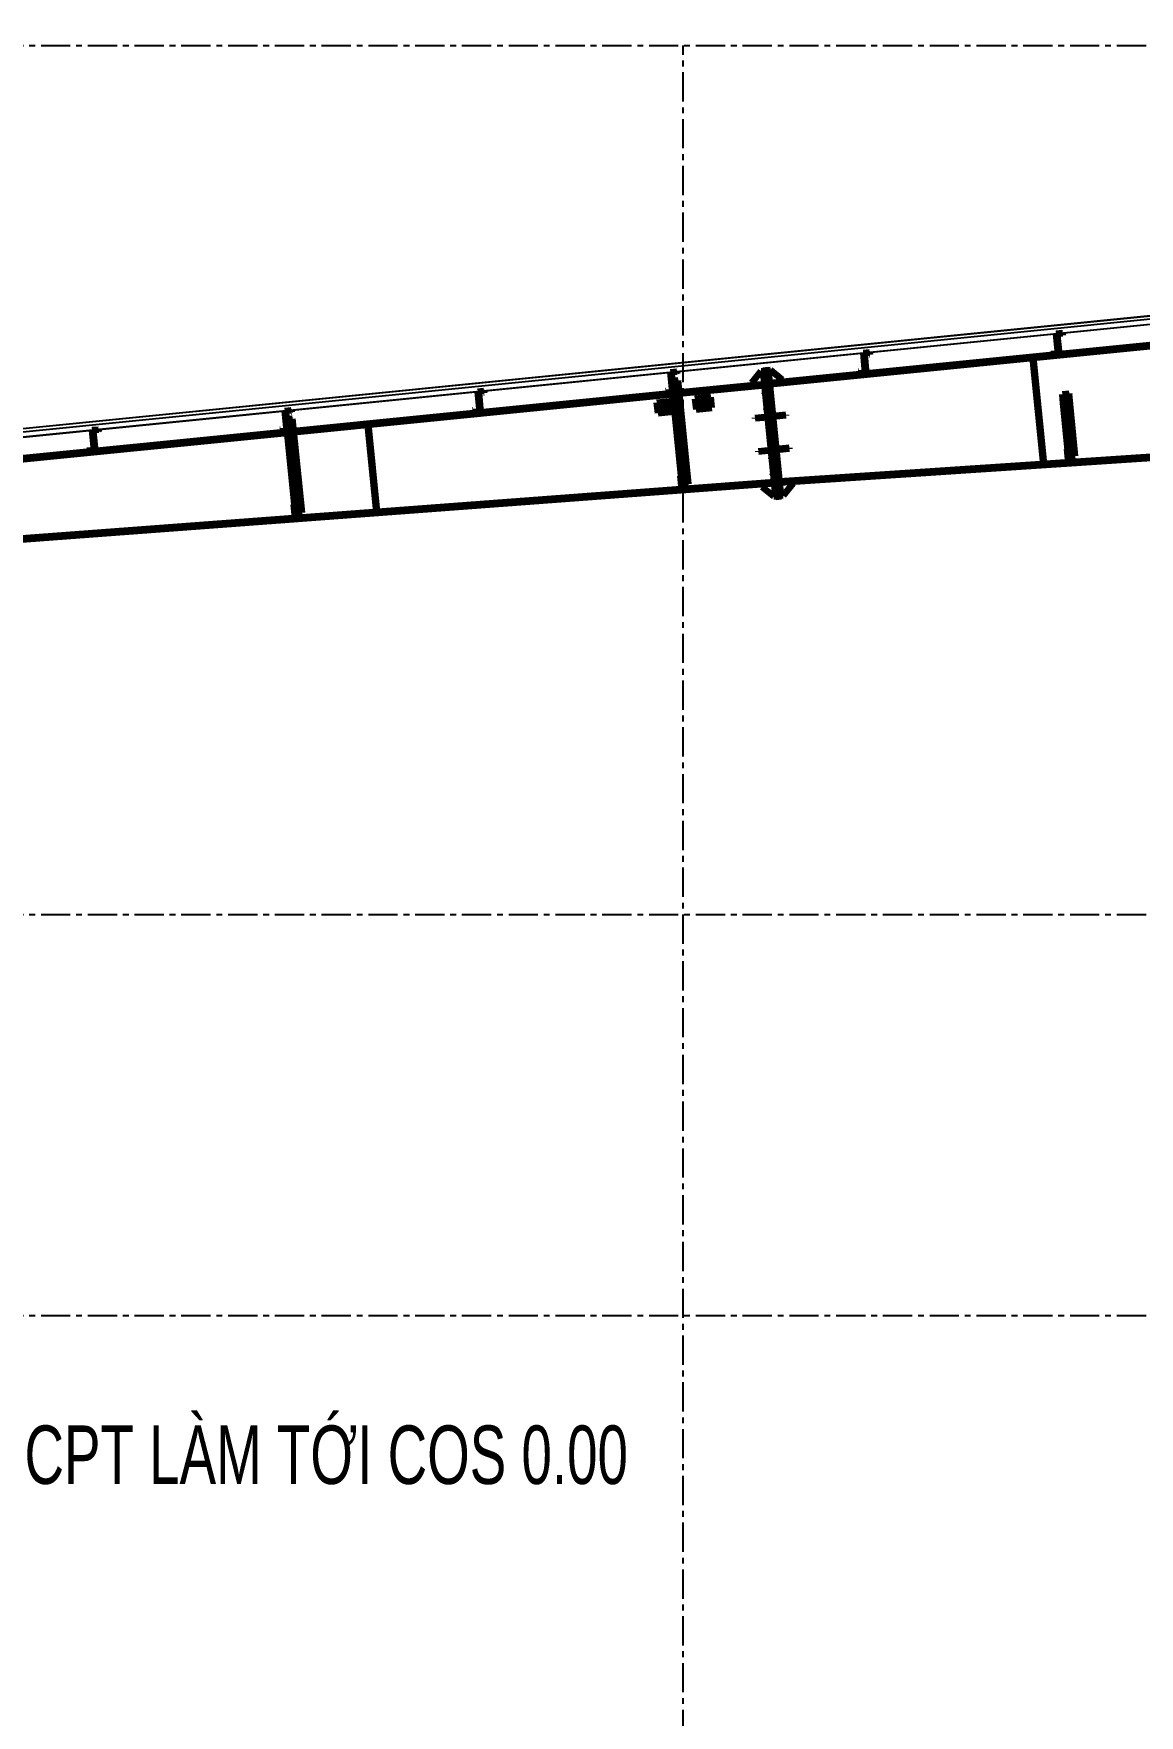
# Model space of a CAD drawing. Header units: inches. Extents: x 2 to 32666, y -5537 to 22.
# Drawn here: x 13779.5 to 13826.8, y -3865.4 to -3793.5 of the extents above; entities that cross this region are included whole.
import ezdxf

# ---------------------------------------------------------------- set-up
doc = ezdxf.new("R2010")
doc.units = ezdxf.units.IN
doc.header["$MEASUREMENT"] = 0
doc.linetypes.add('CENTER', pattern=[2, 1.25, -0.25, 0.25, -0.25])
for name, color, linetype in [('2', 2, 'Continuous'), ('3', 3, 'Continuous'), ('8', 8, 'Continuous'), ('Tim truc', 8, 'Continuous')]:
    doc.layers.add(name, color=color, linetype=linetype)
doc.styles.add('ST1H', font='vnshxh.shx', dxfattribs={"width": 0.7})

msp = doc.modelspace()

# ---------------------------------------------------------------- hatches: boundary and pattern name
at = {"layer": '2'}
for points in [[(13810.8341, -3808.2153), (13810.7204, -3808.2267), (13810.7056, -3808.0788), (13810.8193, -3808.0675)], [(13810.9478, -3808.2039), (13810.8341, -3808.2153), (13810.8193, -3808.0675), (13810.933, -3808.0561)], [(13810.9023, -3808.8976), (13810.7886, -3808.909), (13810.7738, -3808.7611), (13810.8875, -3808.7498)], [(13811.016, -3808.8862), (13810.9023, -3808.8976), (13810.8875, -3808.7498), (13811.0012, -3808.7384)], [(13810.9705, -3809.5799), (13810.8568, -3809.5913), (13810.842, -3809.4435), (13810.9558, -3809.4321)], [(13811.0843, -3809.5685), (13810.9705, -3809.5799), (13810.9558, -3809.4321), (13811.0695, -3809.4207)], [(13811.1809, -3811.6837), (13811.0672, -3811.6951), (13811.0524, -3811.5472), (13811.1661, -3811.5359)], [(13811.2946, -3811.6723), (13811.1809, -3811.6837), (13811.1661, -3811.5359), (13811.2799, -3811.5245)], [(13811.2492, -3812.366), (13811.1354, -3812.3774), (13811.1207, -3812.2296), (13811.2344, -3812.2182)], [(13811.3629, -3812.3546), (13811.2492, -3812.366), (13811.2344, -3812.2182), (13811.3481, -3812.2068)], [(13811.3174, -3813.0483), (13811.2037, -3813.0597), (13811.1889, -3812.9119), (13811.3026, -3812.9005)], [(13811.4311, -3813.037), (13811.3174, -3813.0483), (13811.3026, -3812.9005), (13811.4163, -3812.8891)]]:
    msp.add_hatch(color=256, dxfattribs=at).paths.add_polyline_path(points, flags=17)

# ---------------------------------------------------------------- linework, layer by layer
at = {"layer": '2', "lineweight": 100}
for p, q in [((13846.1077, -3804.9004), (13810.9688, -3808.4143)), ((13846.1134, -3804.9573), (13810.9745, -3808.4712)), ((13823.2103, -3806.2996), (13823.4775, -3806.2728)), ((13823.2947, -3807.1439), (13823.2103, -3806.2996)), ((13823.4698, -3806.2822), (13823.2196, -3806.3072)), ((13823.3041, -3807.1516), (13823.2196, -3806.3072)), ((13823.2274, -3806.3845), (13823.2558, -3806.3816)), ((13823.237, -3806.5668), (13823.2447, -3806.5574)), ((13823.2558, -3806.3816), (13823.3354, -3807.1776)), ((13823.4696, -3806.2824), (13823.4775, -3806.2728)), ((13823.4775, -3806.359), (13823.4698, -3806.2822)), ((13823.4775, -3806.2728), (13823.4775, -3806.2728)), ((13823.4775, -3806.2728), (13823.486, -3806.3581)), ((13823.486, -3806.3581), (13823.4775, -3806.359)), ((13814.9657, -3807.124), (13815.2329, -3807.0973)), ((13815.0501, -3807.9684), (13814.9657, -3807.124)), ((13815.2252, -3807.1067), (13814.975, -3807.1317)), ((13815.0595, -3807.976), (13814.975, -3807.1317)), ((13814.9828, -3807.2089), (13815.0112, -3807.2061)), ((13815.0112, -3807.2061), (13815.0908, -3808.0021)), ((13815.2251, -3807.1069), (13815.2329, -3807.0973)), ((13815.2329, -3807.1834), (13815.2252, -3807.1067)), ((13815.2329, -3807.0973), (13815.2329, -3807.0973)), ((13815.2329, -3807.0973), (13815.2414, -3807.1826)), ((13815.2414, -3807.1826), (13815.2329, -3807.1834)), ((13822.2469, -3807.3439), (13822.2184, -3807.3468)), ((13822.6711, -3811.874), (13822.2184, -3807.3468)), ((13822.6996, -3811.8712), (13822.2469, -3807.3439)), ((13822.9942, -3807.0964), (13823.0027, -3807.0956)), ((13823.0027, -3807.1817), (13822.9942, -3807.0964)), ((13823.0027, -3807.0956), (13823.0104, -3807.1723)), ((13823.3041, -3807.1516), (13823.0027, -3807.1817)), ((13823.0104, -3807.1723), (13823.2947, -3807.1439)), ((13823.307, -3807.1805), (13823.3041, -3807.1516)), ((13806.7211, -3807.9485), (13806.9883, -3807.9217)), ((13806.8055, -3808.7928), (13806.7211, -3807.9485)), ((13806.9806, -3807.9311), (13806.7305, -3807.9561)), ((13806.8149, -3808.8005), (13806.7305, -3807.9561)), ((13806.7382, -3808.0334), (13806.7666, -3808.0305)), ((13806.7666, -3808.0305), (13806.7957, -3808.3219)), ((13806.9805, -3807.9313), (13806.9883, -3807.9217)), ((13806.9883, -3808.0079), (13806.9806, -3807.9311)), ((13806.9883, -3807.9217), (13806.9883, -3807.9217)), ((13806.9883, -3807.9217), (13806.9968, -3808.007)), ((13806.9968, -3808.007), (13806.9883, -3808.0079)), ((13810.1927, -3808.4058), (13810.6021, -3807.9054)), ((13810.6021, -3807.9054), (13810.6874, -3807.8969)), ((13810.6845, -3807.8685), (13810.7983, -3807.8571)), ((13811.2247, -3813.2701), (13810.6845, -3807.8685)), ((13810.7983, -3807.8571), (13810.912, -3807.8457)), ((13811.3384, -3813.2587), (13810.7983, -3807.8571)), ((13811.3384, -3813.2587), (13810.7983, -3807.8571)), ((13811.4521, -3813.2473), (13810.912, -3807.8457)), ((13811.0001, -3807.8656), (13810.9148, -3807.8741)), ((13811.5005, -3808.275), (13811.0001, -3807.8656)), ((13814.7496, -3807.9209), (13814.7581, -3807.92)), ((13814.7581, -3808.0062), (13814.7496, -3807.9209)), ((13814.7581, -3807.92), (13814.7658, -3807.9968)), ((13815.0595, -3807.976), (13814.7581, -3808.0062)), ((13814.7658, -3807.9968), (13815.0501, -3807.9684)), ((13814.9924, -3807.3912), (13815.0001, -3807.3819)), ((13815.0624, -3808.0049), (13815.0595, -3807.976)), ((13798.4765, -3808.7729), (13798.7437, -3808.7462)), ((13798.5609, -3809.6173), (13798.4765, -3808.7729)), ((13798.736, -3808.7556), (13798.4859, -3808.7806)), ((13798.5703, -3809.625), (13798.4859, -3808.7806)), ((13798.7359, -3808.7558), (13798.7437, -3808.7462)), ((13798.7437, -3808.8323), (13798.736, -3808.7556)), ((13798.7437, -3808.7462), (13798.7437, -3808.7462)), ((13798.7437, -3808.7462), (13798.7522, -3808.8315)), ((13806.505, -3808.7453), (13806.5135, -3808.7445)), ((13806.5135, -3808.8306), (13806.505, -3808.7453)), ((13806.5135, -3808.7445), (13806.5212, -3808.8213)), ((13806.7478, -3808.2157), (13806.7555, -3808.2063)), ((13807.0516, -3808.2963), (13806.7673, -3808.3247)), ((13806.7817, -3808.3306), (13807.0523, -3808.3035)), ((13807.2385, -3812.8992), (13806.7817, -3808.3306)), ((13806.7823, -3808.4749), (13806.796, -3808.4735)), ((13807.4949, -3812.7292), (13807.0516, -3808.2963)), ((13807.1021, -3808.801), (13810.7414, -3808.437)), ((13807.1078, -3808.8578), (13810.7471, -3808.4939)), ((13810.2012, -3808.4911), (13810.1927, -3808.4058)), ((13810.6561, -3808.4456), (13810.7329, -3808.3518)), ((13810.7471, -3808.4939), (13810.7414, -3808.437)), ((13810.9603, -3808.329), (13811.0541, -3808.4058)), ((13810.9745, -3808.4712), (13810.9688, -3808.4143)), ((13811.509, -3808.3603), (13811.5005, -3808.275)), ((13790.6129, -3810.4499), (13806.8178, -3808.8294)), ((13790.6186, -3810.5068), (13806.8235, -3808.8863)), ((13798.4936, -3808.8578), (13798.522, -3808.855)), ((13798.5032, -3809.0402), (13798.5109, -3809.0308)), ((13798.522, -3808.855), (13798.6016, -3809.651)), ((13798.7522, -3808.8315), (13798.7437, -3808.8323)), ((13806.1405, -3809.2417), (13806.8228, -3809.1735)), ((13806.186, -3809.6966), (13806.1405, -3809.2417)), ((13806.7216, -3809.3099), (13806.2667, -3809.3554)), ((13806.2667, -3809.3554), (13806.2701, -3809.3895)), ((13806.2701, -3809.3895), (13806.725, -3809.344)), ((13806.7387, -3809.4805), (13806.2838, -3809.526)), ((13806.3848, -3809.3873), (13806.3623, -3809.4148)), ((13806.3691, -3809.483), (13806.3966, -3809.5055)), ((13806.3848, -3809.3873), (13806.418, -3809.3748)), ((13806.3966, -3809.5055), (13806.4316, -3809.5112)), ((13806.8149, -3808.8005), (13806.5135, -3808.8306)), ((13806.5212, -3808.8213), (13806.8055, -3808.7928)), ((13806.5772, -3809.3588), (13806.6122, -3809.3646)), ((13806.5908, -3809.4953), (13806.624, -3809.4827)), ((13806.6397, -3809.387), (13806.6122, -3809.3646)), ((13806.624, -3809.4827), (13806.6465, -3809.4553)), ((13806.725, -3809.344), (13806.7216, -3809.3099)), ((13806.7421, -3809.5146), (13806.7387, -3809.4805)), ((13807.1975, -3812.6271), (13806.8149, -3808.8005)), ((13806.8683, -3809.6283), (13806.8228, -3809.1735)), ((13808.4479, -3809.011), (13807.7656, -3809.0792)), ((13807.7656, -3809.0792), (13807.8111, -3809.5341)), ((13807.8111, -3809.5341), (13808.4934, -3809.4658)), ((13808.3467, -3809.1474), (13807.8918, -3809.1929)), ((13807.8918, -3809.1929), (13807.8952, -3809.227)), ((13807.8952, -3809.227), (13808.3501, -3809.1815)), ((13808.3637, -3809.318), (13807.9089, -3809.3635)), ((13807.9089, -3809.3635), (13807.9123, -3809.3976)), ((13807.9123, -3809.3976), (13808.3672, -3809.3521)), ((13808.0099, -3809.2248), (13807.9874, -3809.2523)), ((13807.9942, -3809.3205), (13808.0217, -3809.343)), ((13808.0099, -3809.2248), (13808.0431, -3809.2122)), ((13808.0217, -3809.343), (13808.0567, -3809.3487)), ((13808.2023, -3809.1963), (13808.2373, -3809.2021)), ((13808.2159, -3809.3328), (13808.2491, -3809.3202)), ((13808.2648, -3809.2245), (13808.2373, -3809.2021)), ((13808.2491, -3809.3202), (13808.2716, -3809.2928)), ((13808.3501, -3809.1815), (13808.3467, -3809.1474)), ((13808.3672, -3809.3521), (13808.3637, -3809.318)), ((13808.4934, -3809.4658), (13808.4479, -3809.011)), ((13823.477, -3808.8805), (13823.7613, -3808.8521)), ((13823.5144, -3809.2552), (13823.477, -3808.8805)), ((13823.7643, -3808.8821), (13823.5027, -3808.9082)), ((13823.5027, -3808.9082), (13823.5372, -3809.2529)), ((13823.5054, -3809.1648), (13823.5259, -3809.1398)), ((13823.5144, -3809.2552), (13823.5372, -3809.2529)), ((13823.7447, -3811.5577), (13823.5144, -3809.2552)), ((13823.7878, -3811.7594), (13823.5372, -3809.2529)), ((13823.7343, -3808.8851), (13823.7613, -3808.8521)), ((13823.7613, -3808.8521), (13823.7643, -3808.8821)), ((13824.0295, -3811.5348), (13823.7643, -3808.8821)), ((13790.2319, -3809.5974), (13790.4991, -3809.5707)), ((13790.3163, -3810.4417), (13790.2319, -3809.5974)), ((13790.4914, -3809.58), (13790.2413, -3809.6051)), ((13790.3257, -3810.4494), (13790.2413, -3809.6051)), ((13790.249, -3809.6823), (13790.2774, -3809.6794)), ((13790.2586, -3809.8646), (13790.2663, -3809.8552)), ((13790.2774, -3809.6794), (13790.3064, -3809.9696)), ((13790.5623, -3809.944), (13790.278, -3809.9724)), ((13790.2924, -3809.9788), (13790.5631, -3809.9517)), ((13790.7081, -3814.1357), (13790.2924, -3809.9788)), ((13790.2942, -3810.1341), (13790.3078, -3810.1327)), ((13790.4913, -3809.5803), (13790.4991, -3809.5707)), ((13790.4991, -3809.6568), (13790.4914, -3809.58)), ((13790.4991, -3809.5707), (13790.4991, -3809.5707)), ((13790.4991, -3809.5707), (13790.5076, -3809.6559)), ((13790.5076, -3809.6559), (13790.4991, -3809.6568)), ((13790.9634, -3813.9548), (13790.5623, -3809.944)), ((13793.7745, -3810.1912), (13793.8029, -3810.1883)), ((13794.1471, -3813.9165), (13793.7745, -3810.1912)), ((13794.1755, -3813.9137), (13793.8029, -3810.1883)), ((13798.2604, -3809.5698), (13798.2689, -3809.569)), ((13798.2689, -3809.6551), (13798.2604, -3809.5698)), ((13798.2689, -3809.569), (13798.2766, -3809.6457)), ((13798.5703, -3809.625), (13798.2689, -3809.6551)), ((13798.2766, -3809.6457), (13798.5609, -3809.6173)), ((13798.5732, -3809.6539), (13798.5703, -3809.625)), ((13806.186, -3809.6966), (13806.8683, -3809.6283)), ((13806.2838, -3809.526), (13806.2872, -3809.5601)), ((13806.2872, -3809.5601), (13806.7421, -3809.5146)), ((13810.3417, -3809.8955), (13810.8818, -3809.8415)), ((13810.3451, -3809.9296), (13810.3417, -3809.8955)), ((13810.8853, -3809.8756), (13810.3451, -3809.9296)), ((13810.8, -3809.8841), (13810.7966, -3809.85)), ((13811.6494, -3809.7647), (13811.1093, -3809.8187)), ((13811.6529, -3809.7988), (13811.1127, -3809.8528)), ((13811.198, -3809.8443), (13811.1946, -3809.8102)), ((13811.6494, -3809.7647), (13811.6529, -3809.7988)), ((13775.6022, -3811.951), (13790.3286, -3810.4783)), ((13775.6079, -3812.0078), (13790.3343, -3810.5352)), ((13781.9873, -3810.4218), (13782.2545, -3810.3951)), ((13782.0717, -3811.2662), (13781.9873, -3810.4218)), ((13782.2468, -3810.4045), (13781.9967, -3810.4295)), ((13782.0811, -3811.2739), (13781.9967, -3810.4295)), ((13782.0044, -3810.5067), (13782.0328, -3810.5039)), ((13782.014, -3810.6891), (13782.0217, -3810.6797)), ((13782.0328, -3810.5039), (13782.1124, -3811.2999)), ((13782.2467, -3810.4047), (13782.2545, -3810.3951)), ((13782.2545, -3810.4813), (13782.2468, -3810.4045)), ((13782.2545, -3810.3951), (13782.2545, -3810.3951)), ((13782.2545, -3810.3951), (13782.2631, -3810.4804)), ((13782.2631, -3810.4804), (13782.2545, -3810.4813)), ((13790.0158, -3810.3943), (13790.0243, -3810.3934)), ((13790.0243, -3810.4796), (13790.0158, -3810.3943)), ((13790.0243, -3810.3934), (13790.032, -3810.4702)), ((13790.3257, -3810.4494), (13790.0243, -3810.4796)), ((13790.032, -3810.4702), (13790.3163, -3810.4417)), ((13790.6683, -3813.8756), (13790.3257, -3810.4494)), ((13844.3647, -3810.4345), (13811.3915, -3812.6218)), ((13844.3685, -3810.4916), (13811.3953, -3812.6788)), ((13781.7712, -3811.2187), (13781.7798, -3811.2179)), ((13781.7798, -3811.304), (13781.7712, -3811.2187)), ((13781.7798, -3811.2179), (13781.7874, -3811.2946)), ((13782.0811, -3811.2739), (13781.7798, -3811.304)), ((13781.7874, -3811.2946), (13782.0717, -3811.2662)), ((13782.084, -3811.3028), (13782.0811, -3811.2739)), ((13810.4838, -3811.317), (13811.024, -3811.263)), ((13810.4872, -3811.3511), (13810.4838, -3811.317)), ((13811.0274, -3811.2971), (13810.4872, -3811.3511)), ((13810.9421, -3811.3056), (13810.9387, -3811.2715)), ((13811.7916, -3811.1862), (13811.2514, -3811.2402)), ((13811.795, -3811.2203), (13811.2548, -3811.2743)), ((13811.3401, -3811.2658), (13811.3367, -3811.2317)), ((13811.7916, -3811.1862), (13811.795, -3811.2203)), ((13823.6835, -3811.2328), (13823.7119, -3811.2299)), ((13823.7403, -3811.8014), (13823.6835, -3811.2328)), ((13823.7688, -3811.7985), (13823.7447, -3811.5577)), ((13823.768, -3811.5609), (13824.0295, -3811.5348)), ((13807.1432, -3812.3708), (13807.1716, -3812.3679)), ((13807.2001, -3812.9394), (13807.1432, -3812.3708)), ((13822.6996, -3811.8712), (13822.6711, -3811.874)), ((13823.7403, -3811.8014), (13823.7688, -3811.7985)), ((13823.7651, -3811.7616), (13823.7878, -3811.7594)), ((13811.1622, -3812.6446), (13778.2146, -3815.1068)), ((13811.1664, -3812.7016), (13778.2188, -3815.1637)), ((13807.2285, -3812.9365), (13807.1975, -3812.6271)), ((13807.2001, -3812.9394), (13807.2285, -3812.9365)), ((13807.2242, -3812.7562), (13807.4949, -3812.7292)), ((13807.2249, -3812.9006), (13807.2385, -3812.8992)), ((13810.6263, -3812.742), (13810.6362, -3812.8408)), ((13810.6362, -3812.8408), (13811.1366, -3813.2502)), ((13811.0823, -3812.7079), (13811.1764, -3812.7868)), ((13811.1664, -3812.7016), (13811.1622, -3812.6446)), ((13811.3896, -3812.6219), (13811.3915, -3812.6218)), ((13811.3953, -3812.6788), (13811.3915, -3812.6218)), ((13811.4038, -3812.7641), (13811.4809, -3812.6731)), ((13811.944, -3812.7101), (13811.5346, -3813.2104)), ((13811.9373, -3812.6428), (13811.944, -3812.7101)), ((13790.6127, -3813.6061), (13790.6411, -3813.6032)), ((13790.6695, -3814.1747), (13790.6127, -3813.6061)), ((13811.1366, -3813.2502), (13811.2219, -3813.2417)), ((13811.2247, -3813.2701), (13811.3384, -3813.2587)), ((13811.3384, -3813.2587), (13811.4521, -3813.2473)), ((13811.5346, -3813.2104), (13811.4493, -3813.2189)), ((13790.6979, -3814.1718), (13790.6683, -3813.8756)), ((13790.6695, -3814.1747), (13790.6979, -3814.1718)), ((13790.6927, -3813.9818), (13790.9634, -3813.9548)), ((13790.6945, -3814.1371), (13790.7081, -3814.1357)), ((13794.1471, -3813.9165), (13794.1755, -3813.9137))]:
    msp.add_line(p, q, dxfattribs=at)
at = {"layer": '2', "lineweight": 0}
for p, q in [((13823.3183, -3806.5472), (13823.1307, -3806.5659)), ((13823.2899, -3806.55), (13823.1307, -3806.5659)), ((13823.2899, -3806.55), (13823.1307, -3806.5659)), ((13823.2899, -3806.55), (13823.2358, -3806.5554)), ((13823.2899, -3806.55), (13823.2358, -3806.5554)), ((13823.3524, -3806.8883), (13823.1648, -3806.9071)), ((13823.324, -3806.8912), (13823.1648, -3806.9071)), ((13823.324, -3806.8912), (13823.1648, -3806.9071)), ((13823.324, -3806.8912), (13823.27, -3806.8966)), ((13823.324, -3806.8912), (13823.27, -3806.8966)), ((13810.8193, -3808.0675), (13810.7056, -3808.0788)), ((13810.8193, -3808.0675), (13810.7056, -3808.0788)), ((13810.933, -3808.0561), (13810.8193, -3808.0675)), ((13810.933, -3808.0561), (13810.8193, -3808.0675)), ((13815.0737, -3807.3716), (13814.8861, -3807.3904)), ((13815.0453, -3807.3745), (13814.8861, -3807.3904)), ((13815.0453, -3807.3745), (13814.8861, -3807.3904)), ((13815.1078, -3807.7128), (13814.9202, -3807.7316)), ((13815.0794, -3807.7156), (13814.9202, -3807.7316)), ((13815.0794, -3807.7156), (13814.9202, -3807.7316)), ((13815.0453, -3807.3745), (13814.9913, -3807.3799)), ((13815.0453, -3807.3745), (13814.9913, -3807.3799)), ((13815.0794, -3807.7157), (13815.0254, -3807.7211)), ((13815.0794, -3807.7157), (13815.0254, -3807.7211)), ((13806.8291, -3808.1961), (13806.6415, -3808.2149)), ((13806.8007, -3808.1989), (13806.6415, -3808.2149)), ((13806.8007, -3808.1989), (13806.6415, -3808.2149)), ((13806.8484, -3808.5387), (13806.6608, -3808.5575)), ((13806.8484, -3808.5387), (13806.6608, -3808.5575)), ((13806.8632, -3808.5372), (13806.6756, -3808.556)), ((13806.8348, -3808.5401), (13806.6756, -3808.556)), ((13806.8348, -3808.5401), (13806.6756, -3808.556)), ((13806.8007, -3808.1989), (13806.7467, -3808.2043)), ((13806.8007, -3808.1989), (13806.7467, -3808.2043)), ((13811.0308, -3808.121), (13810.5424, -3808.1698)), ((13811.0308, -3808.121), (13810.5424, -3808.1698)), ((13810.8341, -3808.2153), (13810.7204, -3808.2267)), ((13810.8341, -3808.2153), (13810.7204, -3808.2267)), ((13810.8875, -3808.7498), (13810.7738, -3808.7611)), ((13810.8875, -3808.7498), (13810.7738, -3808.7611)), ((13810.9478, -3808.2039), (13810.8341, -3808.2153)), ((13810.9478, -3808.2039), (13810.8341, -3808.2153)), ((13811.0012, -3808.7384), (13810.8875, -3808.7498)), ((13811.0012, -3808.7384), (13810.8875, -3808.7498)), ((13798.5845, -3809.0205), (13798.3969, -3809.0393)), ((13798.5561, -3809.0234), (13798.3969, -3809.0393)), ((13798.5561, -3809.0234), (13798.3969, -3809.0393)), ((13798.6186, -3809.3617), (13798.431, -3809.3805)), ((13798.5902, -3809.3645), (13798.431, -3809.3805)), ((13798.5902, -3809.3645), (13798.431, -3809.3805)), ((13798.5561, -3809.0234), (13798.5021, -3809.0288)), ((13798.5561, -3809.0234), (13798.5021, -3809.0288)), ((13798.5902, -3809.3646), (13798.5362, -3809.37)), ((13798.5902, -3809.3646), (13798.5362, -3809.37)), ((13806.3245, -3809.4266), (13806.3219, -3809.4533)), ((13806.3219, -3809.4533), (13806.3297, -3809.4789)), ((13806.3219, -3809.4533), (13806.3219, -3809.4533)), ((13806.3371, -3809.403), (13806.3245, -3809.4266)), ((13806.6005, -3809.4254), (13806.3276, -3809.4527)), ((13806.3297, -3809.4789), (13806.3467, -3809.4995)), ((13806.3577, -3809.386), (13806.3371, -3809.403)), ((13806.3467, -3809.4995), (13806.3703, -3809.5121)), ((13806.3833, -3809.3782), (13806.3577, -3809.386)), ((13806.5311, -3809.3634), (13806.3833, -3809.3782)), ((13806.397, -3809.5147), (13806.5448, -3809.4999)), ((13806.4777, -3809.5755), (13806.4504, -3809.3026)), ((13806.5578, -3809.366), (13806.5311, -3809.3634)), ((13806.5448, -3809.4999), (13806.5704, -3809.4921)), ((13806.5814, -3809.3786), (13806.5578, -3809.366)), ((13806.5704, -3809.4921), (13806.591, -3809.4751)), ((13806.5984, -3809.3993), (13806.5814, -3809.3786)), ((13806.591, -3809.4751), (13806.6036, -3809.4515)), ((13806.6062, -3809.4248), (13806.5984, -3809.3993)), ((13806.6036, -3809.4515), (13806.6062, -3809.4248)), ((13806.6062, -3809.4248), (13806.6062, -3809.4248)), ((13808.0303, -3809.2561), (13808.0277, -3809.2827)), ((13808.0277, -3809.2827), (13808.0355, -3809.3083)), ((13808.0277, -3809.2827), (13808.0277, -3809.2827)), ((13808.0428, -3809.2324), (13808.0303, -3809.2561)), ((13808.3063, -3809.2548), (13808.0334, -3809.2821)), ((13808.0355, -3809.3083), (13808.0525, -3809.3289)), ((13808.0635, -3809.2154), (13808.0428, -3809.2324)), ((13808.0525, -3809.3289), (13808.0761, -3809.3415)), ((13808.0891, -3809.2076), (13808.0635, -3809.2154)), ((13808.0761, -3809.3415), (13808.1027, -3809.3441)), ((13808.2369, -3809.1929), (13808.0891, -3809.2076)), ((13808.1027, -3809.3441), (13808.2506, -3809.3293)), ((13808.1835, -3809.4049), (13808.1562, -3809.132)), ((13808.2636, -3809.1954), (13808.2369, -3809.1929)), ((13808.2506, -3809.3293), (13808.2762, -3809.3215)), ((13808.2872, -3809.208), (13808.2636, -3809.1954)), ((13808.2762, -3809.3215), (13808.2968, -3809.3045)), ((13808.3042, -3809.2287), (13808.2872, -3809.208)), ((13808.2968, -3809.3045), (13808.3094, -3809.2809)), ((13808.312, -3809.2543), (13808.3042, -3809.2287)), ((13808.3094, -3809.2809), (13808.312, -3809.2543)), ((13808.312, -3809.2543), (13808.312, -3809.2543)), ((13811.099, -3808.8033), (13810.6106, -3808.8521)), ((13811.099, -3808.8033), (13810.6106, -3808.8521)), ((13811.1673, -3809.4856), (13810.6789, -3809.5344)), ((13811.1673, -3809.4856), (13810.6789, -3809.5344)), ((13810.9023, -3808.8976), (13810.7886, -3808.909)), ((13810.9023, -3808.8976), (13810.7886, -3808.909)), ((13810.9558, -3809.4321), (13810.842, -3809.4435)), ((13810.9558, -3809.4321), (13810.842, -3809.4435)), ((13811.016, -3808.8862), (13810.9023, -3808.8976)), ((13811.016, -3808.8862), (13810.9023, -3808.8976)), ((13811.0695, -3809.4207), (13810.9558, -3809.4321)), ((13811.0695, -3809.4207), (13810.9558, -3809.4321)), ((13790.3399, -3809.845), (13790.1523, -3809.8638)), ((13790.3115, -3809.8478), (13790.1523, -3809.8638)), ((13790.3115, -3809.8478), (13790.1523, -3809.8638)), ((13790.3592, -3810.1876), (13790.1716, -3810.2064)), ((13790.3592, -3810.1876), (13790.1716, -3810.2064)), ((13790.374, -3810.1862), (13790.1864, -3810.2049)), ((13790.3456, -3810.189), (13790.1864, -3810.2049)), ((13790.3456, -3810.189), (13790.1864, -3810.2049)), ((13790.3115, -3809.8478), (13790.2575, -3809.8532)), ((13790.3115, -3809.8478), (13790.2575, -3809.8532)), ((13806.3703, -3809.5121), (13806.397, -3809.5147)), ((13810.9705, -3809.5799), (13810.8568, -3809.5913)), ((13810.9705, -3809.5799), (13810.8568, -3809.5913)), ((13811.0843, -3809.5685), (13810.9705, -3809.5799)), ((13811.0843, -3809.5685), (13810.9705, -3809.5799)), ((13782.0953, -3810.6695), (13781.9077, -3810.6882)), ((13782.0669, -3810.6723), (13781.9077, -3810.6882)), ((13782.0669, -3810.6723), (13781.9077, -3810.6882)), ((13782.0669, -3810.6723), (13782.0129, -3810.6777)), ((13782.0669, -3810.6723), (13782.0129, -3810.6777)), ((13782.1294, -3811.0106), (13781.9418, -3811.0294)), ((13782.101, -3811.0135), (13781.9418, -3811.0294)), ((13782.101, -3811.0135), (13781.9418, -3811.0294)), ((13782.101, -3811.0135), (13782.047, -3811.0189)), ((13782.101, -3811.0135), (13782.047, -3811.0189)), ((13811.3777, -3811.5894), (13810.8892, -3811.6382)), ((13811.3777, -3811.5894), (13810.8892, -3811.6382)), ((13811.1661, -3811.5359), (13811.0524, -3811.5472)), ((13811.1661, -3811.5359), (13811.0524, -3811.5472)), ((13811.2799, -3811.5245), (13811.1661, -3811.5359)), ((13811.2799, -3811.5245), (13811.1661, -3811.5359)), ((13823.8114, -3811.5358), (13823.5954, -3811.5575)), ((13823.8114, -3811.5358), (13823.5954, -3811.5575)), ((13811.4459, -3812.2717), (13810.9575, -3812.3205)), ((13811.4459, -3812.2717), (13810.9575, -3812.3205)), ((13811.1809, -3811.6837), (13811.0672, -3811.6951)), ((13811.1809, -3811.6837), (13811.0672, -3811.6951)), ((13811.2344, -3812.2182), (13811.1207, -3812.2296)), ((13811.2344, -3812.2182), (13811.1207, -3812.2296)), ((13811.2492, -3812.366), (13811.1354, -3812.3774)), ((13811.2492, -3812.366), (13811.1354, -3812.3774)), ((13811.2946, -3811.6723), (13811.1809, -3811.6837)), ((13811.2946, -3811.6723), (13811.1809, -3811.6837)), ((13811.3481, -3812.2068), (13811.2344, -3812.2182)), ((13811.3481, -3812.2068), (13811.2344, -3812.2182)), ((13811.3629, -3812.3546), (13811.2492, -3812.366)), ((13811.3629, -3812.3546), (13811.2492, -3812.366)), ((13807.262, -3812.6747), (13807.0744, -3812.6935)), ((13807.262, -3812.6747), (13807.0744, -3812.6935)), ((13811.5141, -3812.954), (13811.0257, -3813.0028)), ((13811.5141, -3812.954), (13811.0257, -3813.0028)), ((13811.3026, -3812.9005), (13811.1889, -3812.9119)), ((13811.3026, -3812.9005), (13811.1889, -3812.9119)), ((13811.3174, -3813.0483), (13811.2037, -3813.0597)), ((13811.3174, -3813.0483), (13811.2037, -3813.0597)), ((13811.4163, -3812.8891), (13811.3026, -3812.9005)), ((13811.4163, -3812.8891), (13811.3026, -3812.9005)), ((13811.4311, -3813.037), (13811.3174, -3813.0483)), ((13811.4311, -3813.037), (13811.3174, -3813.0483)), ((13790.7315, -3813.91), (13790.5439, -3813.9288)), ((13790.7315, -3813.91), (13790.5439, -3813.9288))]:
    msp.add_line(p, q, dxfattribs=at)
at = {"layer": '2', "lineweight": 100}
for centre, start, end in [((13806.4248, -3809.443), 155.710581, 215.710581), ((13806.584, -3809.4271), 335.710582, 35.710582), ((13808.0499, -3809.2805), 155.710581, 215.710581), ((13808.2091, -3809.2646), 335.710582, 35.710582)]:
    msp.add_arc(centre, 0.0686, start, end, dxfattribs=at)
at = {"layer": '3'}
for p, q in [((13735.918, -3814.656), (13947.7478, -3793.473)), ((13735.9191, -3814.6673), (13947.7478, -3793.4844)), ((13736.1802, -3815.003), (13947.5589, -3793.8651)), ((13736.1975, -3814.9898), (13947.568, -3793.8527))]:
    msp.add_line(p, q, dxfattribs=at)
at = {"layer": '8'}
msp.add_line((13735.9322, -3814.7981), (13947.3172, -3793.6596), dxfattribs=at)
at = {"layer": 'Tim truc', "linetype": 'CENTER'}
for p, q in [((13723.8029, -3793.9869), (14224.8224, -3793.9869)), ((13807.2601, -3924.3761), (13807.2601, -3793.9869)), ((13723.8029, -3831.1298), (14224.8224, -3831.1298)), ((13723.8029, -3848.2726), (14224.8224, -3848.2726))]:
    msp.add_line(p, q, dxfattribs=at)

# ---------------------------------------------------------------- texts
at = {"layer": '3', "style": 'ST1H', "width": 0.7}
msp.add_text('èng n\xadíc d168, cpt lµm tíi cos 0.00', height=2.5, dxfattribs=at).set_placement((13758.1856, -3855.4721))

doc.saveas('drawing.dxf')
